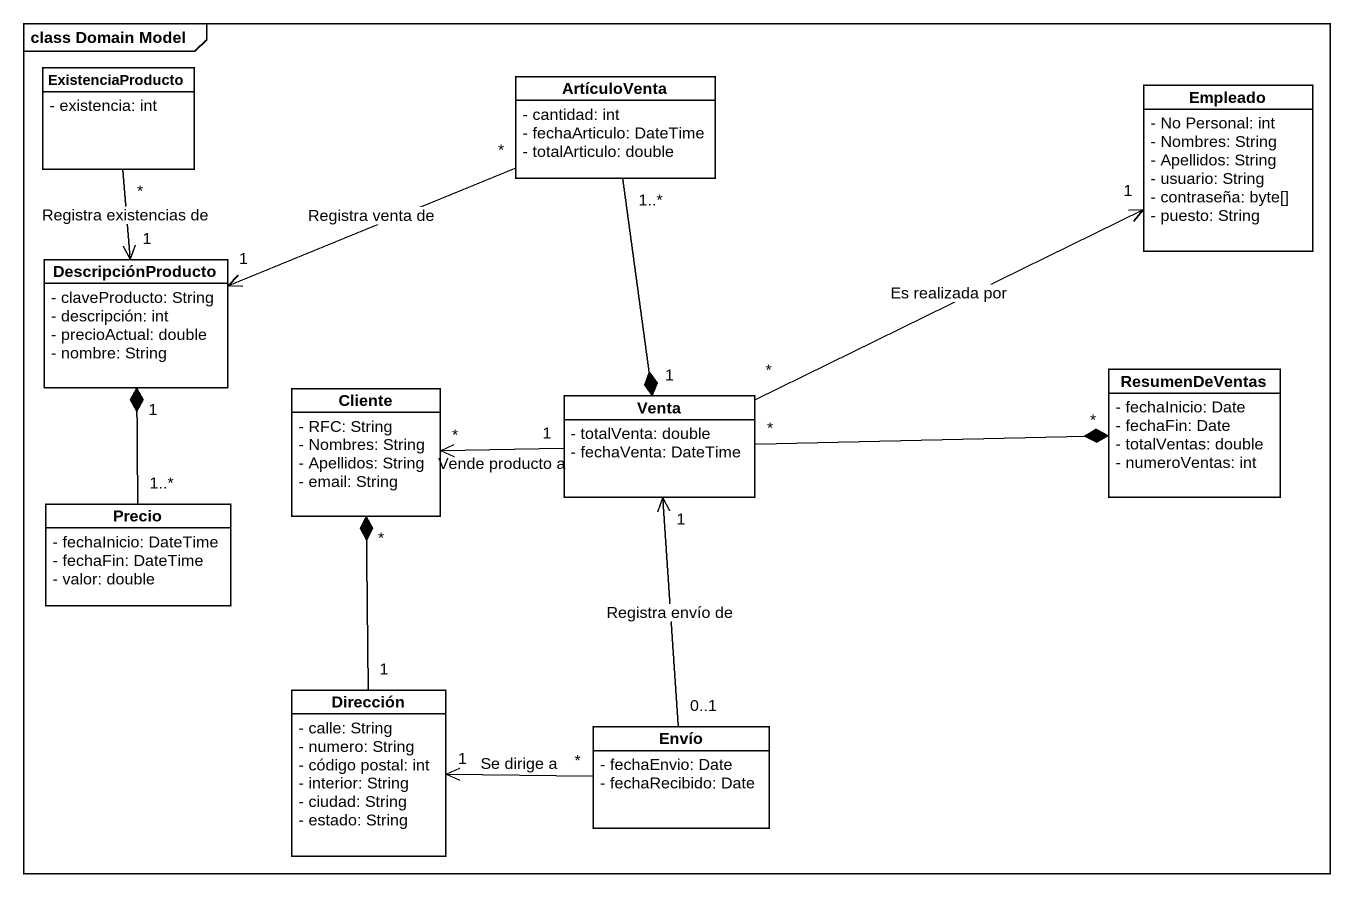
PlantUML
@startuml
mainframe class Domain Model
hide circle
hide empty members
skinparam classAttributeIconSize 0
class ExistenciaProducto {
  - existencia: int
}
class ArtículoVenta {
  - cantidad: int
  - fechaArticulo: DateTime
  - totalArticulo: double
}
class Empleado {
  - No Personal: int
  - Nombres: String
  - Apellidos: String
  - usuario: String
  - contraseña: byte[]
  - puesto: String
}
class DescripciónProducto {
  - claveProducto: String
  - descripción: int
  - precioActual: double
  - nombre: String
}
class Cliente {
  - RFC: String
  - Nombres: String
  - Apellidos: String
  - email: String
}
class Venta {
  - totalVenta: double
  - fechaVenta: DateTime
}
class ResumenDeVentas {
  - fechaInicio: Date
  - fechaFin: Date
  - totalVentas: double
  - numeroVentas: int
}
class Precio {
  - fechaInicio: DateTime
  - fechaFin: DateTime
  - valor: double
}
class Dirección {
  - calle: String
  - numero: String
  - código postal: int
  - interior: String
  - ciudad: String
  - estado: String
}
class Envío {
  - fechaEnvio: Date
  - fechaRecibido: Date
}
ExistenciaProducto "*" --> "1" DescripciónProducto : Registra existencias de
ArtículoVenta "*" -left-> "1" DescripciónProducto : Registra venta de
ArtículoVenta "1..*" --* "1" Venta
Empleado "1" <-left- "*" Venta : Es realizada por
Cliente "*" <-right- "1" Venta : Vende producto a
Venta "*" -right-* "*" ResumenDeVentas
Precio "1..*" -up-* "1" DescripciónProducto
Dirección "1" -up-* "*" Cliente
Dirección "1" <-right- "*" Envío : Se dirige a
Envío "0..1" -up-> "1" Venta : Registra envío de
@enduml
